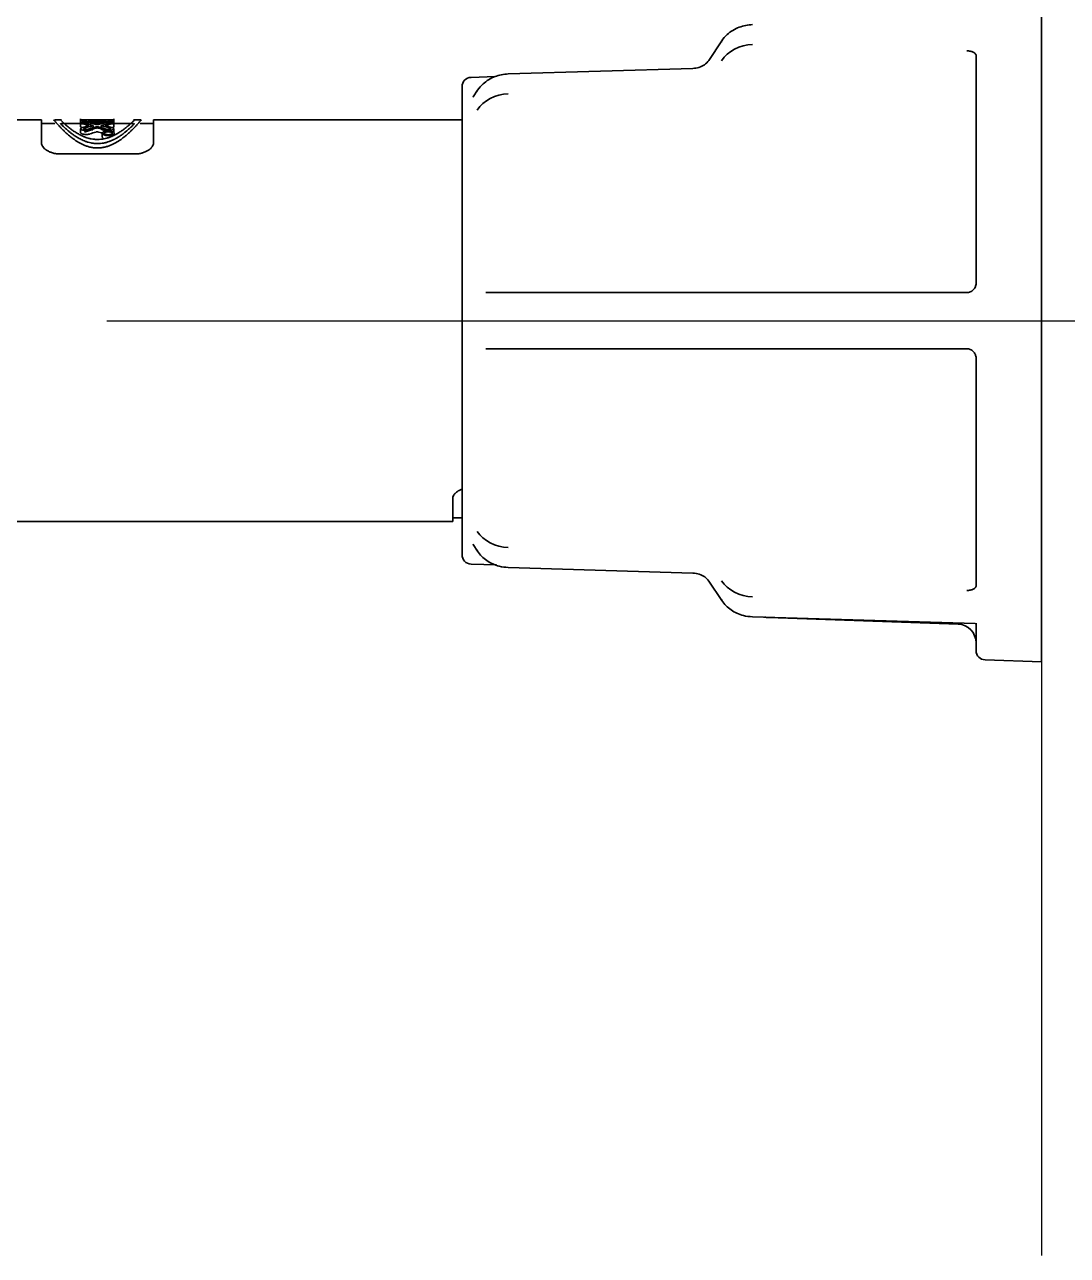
# Model space of a CAD drawing. Header units: inches. Extents: x 885 to 6823, y 710 to 5493.
# Drawn here: x 2043.2 to 2099, y 2226.9 to 2292.7 of the extents above; entities that cross this region are included whole.
import ezdxf

# ---------------------------------------------------------------- set-up
doc = ezdxf.new("R2010")
doc.units = ezdxf.units.IN
doc.layers.add('1', color=7, linetype='Continuous', true_color=0xffffff)

# ---------------------------------------------------------------- blocks, each defined once
blk = doc.blocks.new('A$C773D0E90')
at = {"color": 4}
for p, q in [((0, 50), (0, -50)), ((-50, 0), (50, 0))]:
    blk.add_line(p, q, dxfattribs=at)

msp = doc.modelspace()

# ---------------------------------------------------------------- linework, layer by layer
at = {"layer": '1', "color": 7, "linetype": 'Continuous', "lineweight": 35}
for p, q in [((2097.589, 2258.606), (2097.589, 2295.106)), ((2080.484, 2291.824), (2079.788, 2290.781)), ((2080.484, 2291.824), (2080.467, 2291.763)), ((2094.089, 2291.038), (2094.089, 2278.855)), ((2068.366, 2289.918), (2067.071, 2289.872)), ((2078.942, 2290.354), (2069.066, 2290.056)), ((2066.589, 2289.373), (2066.589, 2264.338)), ((2067.178, 2288.824), (2067.171, 2288.815)), ((2067.418, 2289.184), (2067.179, 2288.825)), ((2067.418, 2289.184), (2067.401, 2289.124)), ((2044.089, 2287.606), (2041.089, 2287.606)), ((2044.089, 2286.372), (2044.089, 2287.606)), ((2044.809, 2287.406), (2044.089, 2287.406)), ((2045.159, 2287.606), (2044.809, 2287.606)), ((2046.187, 2287.406), (2045.153, 2287.406)), ((2046.187, 2287.656), (2046.187, 2287.423)), ((2046.187, 2287.423), (2046.187, 2287.219)), ((2047.694, 2287.606), (2046.45, 2287.606)), ((2046.853, 2287.181), (2046.853, 2287.293)), ((2046.939, 2287.482), (2047.202, 2287.482)), ((2047.052, 2287.603), (2047.096, 2287.603)), ((2047.096, 2287.543), (2047.052, 2287.543)), ((2047.292, 2287.293), (2047.292, 2287.181)), ((2047.954, 2287.43), (2047.954, 2287.656)), ((2047.954, 2287.218), (2047.954, 2287.422)), ((2049.017, 2287.406), (2047.954, 2287.406)), ((2049.43, 2287.606), (2049.021, 2287.606)), ((2050.089, 2287.406), (2049.367, 2287.406)), ((2050.089, 2287.606), (2050.089, 2286.372)), ((2066.589, 2287.606), (2050.089, 2287.606)), ((2046.272, 2287.178), (2046.187, 2287.219)), ((2046.187, 2287.126), (2046.187, 2286.917)), ((2047.346, 2286.886), (2047.346, 2286.672)), ((2047.403, 2286.599), (2047.346, 2286.672)), ((2047.954, 2287.218), (2047.869, 2287.177)), ((2047.954, 2286.918), (2047.954, 2287.128)), ((2047.981, 2286.783), (2047.981, 2286.887)), ((2049.089, 2285.775), (2045.089, 2285.775)), ((2069.081, 2278.356), (2067.87, 2278.356)), ((2078.958, 2278.356), (2069.081, 2278.356)), ((2080.204, 2278.356), (2078.958, 2278.356)), ((2080.9, 2278.356), (2080.204, 2278.356)), ((2080.33, 2278.356), (2080.421, 2278.356)), ((2082.147, 2278.356), (2080.9, 2278.356)), ((2093.589, 2278.356), (2082.147, 2278.356)), ((2069.081, 2275.356), (2067.87, 2275.356)), ((2078.958, 2275.356), (2069.081, 2275.356)), ((2080.204, 2275.356), (2078.958, 2275.356)), ((2080.9, 2275.356), (2080.204, 2275.356)), ((2080.421, 2275.356), (2080.335, 2275.356)), ((2082.147, 2275.356), (2080.9, 2275.356)), ((2093.589, 2275.356), (2082.147, 2275.356)), ((2094.089, 2274.856), (2094.089, 2262.673)), ((2066.089, 2267.339), (2066.089, 2266.106)), ((2066.089, 2266.306), (2066.589, 2266.306)), ((2041.089, 2266.106), (2066.089, 2266.106)), ((2067.172, 2264.895), (2067.178, 2264.886)), ((2067.177, 2264.888), (2067.418, 2264.527)), ((2067.401, 2264.588), (2067.418, 2264.527)), ((2067.071, 2263.839), (2068.432, 2263.791)), ((2069.066, 2263.656), (2078.942, 2263.357)), ((2079.788, 2262.931), (2080.484, 2261.887)), ((2080.467, 2261.948), (2080.484, 2261.887)), ((2082.131, 2261.016), (2094.047, 2260.656)), ((2083.002, 2260.978), (2093.124, 2260.624)), ((2094.089, 2259.211), (2094.089, 2260.673)), ((2094.571, 2258.711), (2097.589, 2258.606))]:
    msp.add_line(p, q, dxfattribs=at)
for centre, radius, start, end in [((2067.089, 2289.373), 0.5, 92, 180), ((2067.089, 2264.338), 0.5, 180, 268), ((2083.089, 2263.476), 2.5, 262.62465, 268), ((2093.089, 2259.625), 1, 0, 88), ((2094.589, 2259.211), 0.5, 180, 268)]:
    msp.add_arc(centre, radius, start, end, dxfattribs=at)
for centre, major_axis, ratio, start_param, end_param in [((2082.199, 2289.897), (2, 0), 0.866025, 1.605703, 2.617994), ((2069.133, 2287.258), (2, 0), 0.866025, 1.605703, 2.617994), ((2044.132, 2276.856), (0, 10.75), 0.980902, 6.048446, 6.078825), ((2049.181, 2276.856), (0, 10.75), 0.980903, 0.248845, 0.27956), ((2044.357, 2276.856), (0, 10.75), 0.980901, 6.046111, 6.089495), ((2049.406, 2276.856), (0, 10.75), 0.980901, 0.24647, 0.290425), ((2044.74, 2276.856), (0, 10.75), 0.9809, 6.067374, 6.107624), ((2044.964, 2276.856), (0, 10.75), 0.9809, 6.089145, 6.118232), ((2049.181, 2276.856), (0, 10.75), 0.980901, 0.165426, 0.194054), ((2049.406, 2276.856), (0, 10.75), 0.980901, 0.176032, 0.215821), ((2049.789, 2276.856), (0, 10.75), 0.980901, 0.194149, 0.237071), ((2044.74, 2276.856), (0, 10.75), 0.980901, 5.993233, 6.036716), ((2050.014, 2276.856), (0, 10.75), 0.980902, 0.204825, 0.234741), ((2044.964, 2276.856), (0, 10.75), 0.9809, 6.004128, 6.034372), ((2049.406, 2276.856), (0, 10.55), 0.980901, 0.251243, 0.296097), ((2049.789, 2276.856), (0, 10.75), 0.980901, 0.265424, 0.309064), ((2050.014, 2276.856), (0, 10.75), 0.9809, 0.290032, 0.320037), ((2050.014, 2276.856), (0, 10.55), 0.980901, 0.295719, 0.326351), ((2044.357, 2276.856), (0, 10.75), 0.980901, 5.974591, 6.017756), ((2044.132, 2276.856), (0, 10.75), 0.980902, 5.963579, 5.993107), ((2044.132, 2276.856), (0, 10.55), 0.980901, 5.957324, 5.987469), ((2044.74, 2276.856), (0, 10.55), 0.980901, 5.987568, 6.03194), ((2069.133, 2266.454), (2, 0), 0.866025, 3.665191, 4.677482), ((2082.199, 2263.814), (2, 0), 0.866025, 3.665191, 4.677482)]:
    msp.add_ellipse(centre, major_axis=major_axis, ratio=ratio, start_param=start_param, end_param=end_param, dxfattribs=at)
for points, knots in [([(2082.131, 2292.695), (2081.878, 2292.685), (2081.396, 2292.592), (2080.824, 2292.248), (2080.569, 2291.95), (2080.484, 2291.824)], [0, 0, 0, 0, 0.36853, 0.760375, 1, 1, 1, 1]), ([(2093.589, 2291.291), (2093.622, 2291.291), (2093.654, 2291.29), (2093.718, 2291.283), (2093.75, 2291.278), (2093.81, 2291.265), (2093.839, 2291.258), (2093.894, 2291.239), (2093.919, 2291.229), (2093.965, 2291.205), (2093.986, 2291.193), (2094.023, 2291.165), (2094.038, 2291.151), (2094.063, 2291.12), (2094.073, 2291.105), (2094.086, 2291.073), (2094.089, 2291.056), (2094.089, 2291.04)], [0, 0, 0, 0, 0.125, 0.125, 0.25, 0.25, 0.375, 0.375, 0.5, 0.5, 0.625, 0.625, 0.75, 0.75, 0.875, 0.875, 1, 1, 1, 1]), ([(2079.788, 2290.781), (2079.728, 2290.69), (2079.583, 2290.545), (2079.272, 2290.393), (2079.055, 2290.359), (2078.942, 2290.354)], [0, 0, 0, 0, 0.36923, 0.695578, 1, 1, 1, 1]), ([(2069.066, 2290.056), (2068.813, 2290.046), (2068.33, 2289.952), (2067.759, 2289.608), (2067.504, 2289.311), (2067.418, 2289.184)], [0, 0, 0, 0, 0.36853, 0.760375, 1, 1, 1, 1]), ([(2044.747, 2287.606), (2044.747, 2287.606), (2044.747, 2287.606), (2044.747, 2287.605), (2044.756, 2287.595), (2044.778, 2287.568), (2044.783, 2287.562), (2044.794, 2287.549), (2044.8, 2287.542), (2044.82, 2287.518), (2044.836, 2287.5), (2044.89, 2287.438), (2044.935, 2287.387), (2045.017, 2287.296), (2045.047, 2287.263), (2045.113, 2287.193), (2045.148, 2287.156), (2045.207, 2287.097), (2045.227, 2287.076), (2045.269, 2287.035), (2045.29, 2287.013), (2045.358, 2286.948), (2045.406, 2286.903), (2045.511, 2286.81), (2045.566, 2286.762), (2045.687, 2286.663), (2045.752, 2286.613), (2045.841, 2286.549), (2045.859, 2286.536), (2045.896, 2286.51), (2045.916, 2286.498), (2045.974, 2286.459), (2046.014, 2286.434), (2046.099, 2286.384), (2046.143, 2286.359), (2046.235, 2286.311), (2046.284, 2286.287), (2046.361, 2286.253), (2046.387, 2286.242), (2046.442, 2286.22), (2046.469, 2286.21), (2046.554, 2286.18), (2046.614, 2286.163), (2046.692, 2286.143), (2046.708, 2286.14), (2046.74, 2286.133), (2046.756, 2286.13), (2046.805, 2286.12), (2046.839, 2286.115), (2046.939, 2286.102), (2047.008, 2286.097), (2047.078, 2286.097)], [0, 0, 0, 0, 0.000187, 0.000187, 0.125164, 0.125164, 0.156408, 0.156408, 0.187652, 0.187652, 0.250141, 0.250141, 0.375117, 0.375117, 0.437605, 0.437605, 0.500094, 0.500094, 0.531338, 0.531338, 0.562582, 0.562582, 0.62507, 0.62507, 0.687559, 0.687559, 0.750047, 0.750047, 0.765669, 0.765669, 0.781291, 0.781291, 0.812535, 0.812535, 0.843779, 0.843779, 0.875023, 0.875023, 0.890646, 0.890646, 0.906268, 0.906268, 0.937512, 0.937512, 0.945323, 0.945323, 0.953134, 0.953134, 0.968756, 0.968756, 1, 1, 1, 1]), ([(2047.089, 2286.552), (2047.081, 2286.552), (2047.074, 2286.552), (2047.059, 2286.553), (2047.037, 2286.553), (2047.016, 2286.554), (2046.986, 2286.555), (2046.972, 2286.556), (2046.943, 2286.558), (2046.929, 2286.56), (2046.858, 2286.567), (2046.803, 2286.575), (2046.723, 2286.59), (2046.697, 2286.595), (2046.646, 2286.607), (2046.621, 2286.614), (2046.548, 2286.634), (2046.502, 2286.648), (2046.436, 2286.672), (2046.414, 2286.68), (2046.372, 2286.696), (2046.352, 2286.704), (2046.292, 2286.729), (2046.254, 2286.747), (2046.145, 2286.799), (2046.079, 2286.835), (2045.987, 2286.889), (2045.957, 2286.907), (2045.901, 2286.942), (2045.874, 2286.96), (2045.822, 2286.995), (2045.797, 2287.012), (2045.748, 2287.046), (2045.725, 2287.063), (2045.658, 2287.113), (2045.617, 2287.144), (2045.541, 2287.205), (2045.506, 2287.234), (2045.409, 2287.317), (2045.354, 2287.366), (2045.262, 2287.451), (2045.224, 2287.487), (2045.179, 2287.531), (2045.166, 2287.544), (2045.149, 2287.56), (2045.144, 2287.565), (2045.135, 2287.575), (2045.13, 2287.579), (2045.112, 2287.598), (2045.104, 2287.605), (2045.104, 2287.606), (2045.104, 2287.606), (2045.104, 2287.606)], [0, 0, 0, 0, 0.003899, 0.003899, 0.007798, 0.015596, 0.015596, 0.023394, 0.023394, 0.031192, 0.031192, 0.062383, 0.062383, 0.077979, 0.077979, 0.093575, 0.093575, 0.124766, 0.124766, 0.140362, 0.140362, 0.155958, 0.155958, 0.187149, 0.187149, 0.249532, 0.249532, 0.280724, 0.280724, 0.311915, 0.311915, 0.343107, 0.343107, 0.374298, 0.374298, 0.436681, 0.436681, 0.499064, 0.499064, 0.62383, 0.62383, 0.748596, 0.748596, 0.810979, 0.810979, 0.842171, 0.842171, 0.873362, 0.873362, 0.998129, 0.998129, 1, 1, 1, 1]), ([(2045.104, 2287.406), (2045.104, 2287.406), (2045.106, 2287.403), (2045.113, 2287.396), (2045.118, 2287.391), (2045.121, 2287.388), (2045.14, 2287.369), (2045.162, 2287.347), (2045.221, 2287.288), (2045.258, 2287.252), (2045.327, 2287.187), (2045.352, 2287.163), (2045.407, 2287.113), (2045.437, 2287.086), (2045.486, 2287.044), (2045.503, 2287.029), (2045.539, 2286.999), (2045.557, 2286.984), (2045.615, 2286.937), (2045.656, 2286.905), (2045.744, 2286.838), (2045.791, 2286.803), (2045.895, 2286.732), (2045.95, 2286.696), (2046.042, 2286.641), (2046.074, 2286.623), (2046.14, 2286.586), (2046.175, 2286.568), (2046.247, 2286.532), (2046.285, 2286.514), (2046.364, 2286.48), (2046.406, 2286.463), (2046.472, 2286.439), (2046.495, 2286.431), (2046.541, 2286.416), (2046.565, 2286.409), (2046.637, 2286.388), (2046.688, 2286.376), (2046.754, 2286.362), (2046.768, 2286.36), (2046.795, 2286.355), (2046.809, 2286.353), (2046.85, 2286.346), (2046.878, 2286.343), (2046.963, 2286.334), (2047.021, 2286.331), (2047.08, 2286.33)], [0, 0, 0, 0, 0.058912, 0.090282, 0.090282, 0.121651, 0.121651, 0.24713, 0.24713, 0.372608, 0.372608, 0.435347, 0.435347, 0.498086, 0.498086, 0.529456, 0.529456, 0.560826, 0.560826, 0.623565, 0.623565, 0.686304, 0.686304, 0.749043, 0.749043, 0.780413, 0.780413, 0.811782, 0.811782, 0.843152, 0.843152, 0.874522, 0.874522, 0.890206, 0.890206, 0.905891, 0.905891, 0.937261, 0.937261, 0.945103, 0.945103, 0.952946, 0.952946, 0.96863, 0.96863, 1, 1, 1, 1]), ([(2046.443, 2287.606), (2046.42, 2287.606), (2046.399, 2287.605), (2046.37, 2287.605), (2046.362, 2287.605), (2046.347, 2287.605), (2046.325, 2287.604), (2046.293, 2287.603), (2046.271, 2287.602), (2046.251, 2287.601), (2046.242, 2287.6), (2046.218, 2287.597), (2046.206, 2287.595), (2046.194, 2287.591), (2046.191, 2287.589), (2046.188, 2287.586), (2046.187, 2287.585), (2046.187, 2287.579), (2046.191, 2287.575), (2046.207, 2287.566), (2046.219, 2287.562), (2046.251, 2287.552), (2046.271, 2287.546), (2046.319, 2287.535), (2046.347, 2287.53), (2046.387, 2287.523), (2046.395, 2287.522), (2046.413, 2287.519), (2046.422, 2287.518), (2046.449, 2287.514), (2046.488, 2287.508), (2046.53, 2287.503), (2046.563, 2287.5), (2046.574, 2287.499), (2046.598, 2287.497), (2046.61, 2287.496), (2046.67, 2287.491), (2046.72, 2287.487), (2046.787, 2287.485), (2046.8, 2287.484), (2046.827, 2287.483), (2046.841, 2287.483), (2046.883, 2287.482), (2046.911, 2287.482), (2046.939, 2287.482)], [0, 0, 0, 0, 0.04894, 0.04894, 0.068754, 0.068754, 0.088567, 0.128195, 0.167822, 0.167822, 0.20745, 0.20745, 0.286705, 0.286705, 0.326332, 0.326332, 0.36596, 0.36596, 0.445215, 0.445215, 0.52447, 0.52447, 0.603725, 0.603725, 0.68298, 0.68298, 0.702794, 0.702794, 0.722607, 0.722607, 0.762235, 0.801862, 0.801862, 0.821676, 0.821676, 0.84149, 0.84149, 0.920745, 0.920745, 0.940559, 0.940559, 0.960372, 0.960372, 1, 1, 1, 1]), ([(2046.696, 2287.46), (2046.682, 2287.462), (2046.667, 2287.464), (2046.643, 2287.467), (2046.635, 2287.467), (2046.618, 2287.469), (2046.609, 2287.47), (2046.582, 2287.472), (2046.563, 2287.472), (2046.534, 2287.473), (2046.524, 2287.474), (2046.505, 2287.474), (2046.495, 2287.474), (2046.466, 2287.474), (2046.446, 2287.474), (2046.417, 2287.473), (2046.408, 2287.472), (2046.389, 2287.472), (2046.371, 2287.471), (2046.353, 2287.469), (2046.336, 2287.468), (2046.327, 2287.467), (2046.303, 2287.464), (2046.288, 2287.462), (2046.267, 2287.459), (2046.26, 2287.458), (2046.248, 2287.455), (2046.242, 2287.454), (2046.226, 2287.45), (2046.217, 2287.447), (2046.206, 2287.442), (2046.202, 2287.44), (2046.197, 2287.437), (2046.192, 2287.434), (2046.189, 2287.43), (2046.187, 2287.427), (2046.187, 2287.425), (2046.187, 2287.419), (2046.188, 2287.416), (2046.194, 2287.41), (2046.196, 2287.409), (2046.202, 2287.405), (2046.205, 2287.403), (2046.216, 2287.398), (2046.225, 2287.394), (2046.246, 2287.388), (2046.258, 2287.385), (2046.272, 2287.382)], [0, 0, 0, 0, 0.0625, 0.0625, 0.09375, 0.09375, 0.125, 0.125, 0.1875, 0.1875, 0.21875, 0.21875, 0.25, 0.25, 0.3125, 0.3125, 0.34375, 0.34375, 0.375, 0.40625, 0.40625, 0.4375, 0.4375, 0.5, 0.5, 0.53125, 0.53125, 0.5625, 0.5625, 0.625, 0.625, 0.65625, 0.65625, 0.6875, 0.71875, 0.71875, 0.75, 0.75, 0.8125, 0.8125, 0.84375, 0.84375, 0.875, 0.875, 0.9375, 0.9375, 1, 1, 1, 1]), ([(2046.386, 2287.405), (2046.38, 2287.406), (2046.374, 2287.407), (2046.367, 2287.409), (2046.365, 2287.41), (2046.361, 2287.412), (2046.359, 2287.412), (2046.354, 2287.415), (2046.351, 2287.416), (2046.348, 2287.42), (2046.347, 2287.421), (2046.347, 2287.425), (2046.348, 2287.426), (2046.351, 2287.429), (2046.352, 2287.429), (2046.354, 2287.431), (2046.356, 2287.432), (2046.361, 2287.434), (2046.365, 2287.435), (2046.375, 2287.438), (2046.381, 2287.439), (2046.39, 2287.441), (2046.394, 2287.442), (2046.401, 2287.443), (2046.404, 2287.443), (2046.415, 2287.444), (2046.423, 2287.445), (2046.44, 2287.446), (2046.449, 2287.447), (2046.466, 2287.447), (2046.475, 2287.447), (2046.489, 2287.447), (2046.493, 2287.447), (2046.502, 2287.447), (2046.511, 2287.447), (2046.52, 2287.447), (2046.529, 2287.446), (2046.533, 2287.446), (2046.545, 2287.445), (2046.553, 2287.444), (2046.568, 2287.442), (2046.575, 2287.441), (2046.581, 2287.44)], [0, 0, 0, 0, 0.0625, 0.0625, 0.09375, 0.09375, 0.125, 0.125, 0.1875, 0.1875, 0.25, 0.25, 0.3125, 0.3125, 0.34375, 0.34375, 0.375, 0.375, 0.4375, 0.4375, 0.5, 0.5, 0.53125, 0.53125, 0.5625, 0.5625, 0.625, 0.625, 0.6875, 0.6875, 0.75, 0.75, 0.78125, 0.78125, 0.8125, 0.84375, 0.84375, 0.875, 0.875, 0.9375, 0.9375, 1, 1, 1, 1]), ([(2046.584, 2287.311), (2046.589, 2287.31), (2046.593, 2287.308), (2046.601, 2287.306), (2046.604, 2287.304), (2046.609, 2287.301), (2046.611, 2287.299), (2046.614, 2287.296), (2046.614, 2287.295), (2046.614, 2287.291), (2046.614, 2287.29), (2046.611, 2287.286), (2046.609, 2287.285), (2046.604, 2287.281), (2046.601, 2287.28), (2046.593, 2287.277), (2046.589, 2287.276), (2046.584, 2287.274)], [0, 0, 0, 0, 0.125, 0.125, 0.25, 0.25, 0.375, 0.375, 0.5, 0.5, 0.625, 0.625, 0.75, 0.75, 0.875, 0.875, 1, 1, 1, 1]), ([(2047.052, 2287.543), (2047.022, 2287.543), (2046.992, 2287.543), (2046.947, 2287.544), (2046.933, 2287.545), (2046.903, 2287.546), (2046.889, 2287.546), (2046.847, 2287.548), (2046.821, 2287.549), (2046.783, 2287.552), (2046.771, 2287.553), (2046.747, 2287.555), (2046.736, 2287.556), (2046.704, 2287.559), (2046.685, 2287.561), (2046.66, 2287.564), (2046.652, 2287.566), (2046.637, 2287.568), (2046.625, 2287.57), (2046.614, 2287.572), (2046.606, 2287.575), (2046.602, 2287.576), (2046.593, 2287.579), (2046.59, 2287.581), (2046.59, 2287.584), (2046.591, 2287.585), (2046.594, 2287.587), (2046.596, 2287.588), (2046.605, 2287.59), (2046.613, 2287.592), (2046.631, 2287.594), (2046.637, 2287.594), (2046.651, 2287.595), (2046.659, 2287.596), (2046.684, 2287.598), (2046.703, 2287.598), (2046.746, 2287.6), (2046.77, 2287.601), (2046.807, 2287.601), (2046.82, 2287.601), (2046.847, 2287.602), (2046.861, 2287.602), (2046.903, 2287.602), (2046.932, 2287.603), (2046.976, 2287.603), (2046.991, 2287.603), (2047.022, 2287.603), (2047.037, 2287.603), (2047.052, 2287.603)], [0, 0, 0, 0, 0.0625, 0.0625, 0.09375, 0.09375, 0.125, 0.125, 0.1875, 0.1875, 0.21875, 0.21875, 0.25, 0.25, 0.3125, 0.3125, 0.34375, 0.34375, 0.375, 0.40625, 0.40625, 0.4375, 0.4375, 0.5, 0.5, 0.53125, 0.53125, 0.5625, 0.5625, 0.625, 0.625, 0.65625, 0.65625, 0.6875, 0.6875, 0.75, 0.75, 0.8125, 0.8125, 0.84375, 0.84375, 0.875, 0.875, 0.9375, 0.9375, 0.96875, 0.96875, 1, 1, 1, 1]), ([(2046.833, 2287.281), (2046.836, 2287.282), (2046.839, 2287.282), (2046.844, 2287.284), (2046.846, 2287.285), (2046.85, 2287.287), (2046.851, 2287.288), (2046.853, 2287.291), (2046.853, 2287.292), (2046.853, 2287.294), (2046.853, 2287.295), (2046.851, 2287.297), (2046.85, 2287.298), (2046.845, 2287.301), (2046.84, 2287.303), (2046.833, 2287.305)], [0, 0, 0, 0, 0.125, 0.125, 0.25, 0.25, 0.375, 0.375, 0.5, 0.5, 0.625, 0.625, 0.75, 0.75, 1, 1, 1, 1]), ([(2047.148, 2287.404), (2047.143, 2287.403), (2047.137, 2287.402), (2047.126, 2287.4), (2047.12, 2287.4), (2047.107, 2287.399), (2047.1, 2287.398), (2047.087, 2287.398), (2047.08, 2287.398), (2047.066, 2287.398), (2047.059, 2287.398), (2047.045, 2287.398), (2047.038, 2287.399), (2047.026, 2287.4), (2047.019, 2287.4), (2047.008, 2287.402), (2047.003, 2287.403), (2046.998, 2287.404)], [0, 0, 0, 0, 0.125, 0.125, 0.25, 0.25, 0.375, 0.375, 0.5, 0.5, 0.625, 0.625, 0.75, 0.75, 0.875, 0.875, 1, 1, 1, 1]), ([(2046.998, 2287.356), (2047.003, 2287.355), (2047.008, 2287.354), (2047.019, 2287.352), (2047.025, 2287.352), (2047.038, 2287.35), (2047.045, 2287.35), (2047.059, 2287.349), (2047.066, 2287.349), (2047.08, 2287.349), (2047.087, 2287.349), (2047.1, 2287.35), (2047.107, 2287.35), (2047.12, 2287.352), (2047.126, 2287.352), (2047.137, 2287.354), (2047.143, 2287.355), (2047.148, 2287.356)], [0, 0, 0, 0, 0.125, 0.125, 0.25, 0.25, 0.375, 0.375, 0.5, 0.5, 0.625, 0.625, 0.75, 0.75, 0.875, 0.875, 1, 1, 1, 1]), ([(2047.078, 2286.097), (2047.114, 2286.097), (2047.149, 2286.098), (2047.219, 2286.101), (2047.287, 2286.107), (2047.354, 2286.117), (2047.42, 2286.129), (2047.452, 2286.136), (2047.548, 2286.158), (2047.608, 2286.176), (2047.694, 2286.205), (2047.722, 2286.215), (2047.777, 2286.236), (2047.804, 2286.247), (2047.882, 2286.281), (2047.931, 2286.305), (2048.024, 2286.353), (2048.069, 2286.378), (2048.133, 2286.415), (2048.153, 2286.428), (2048.194, 2286.453), (2048.214, 2286.466), (2048.273, 2286.505), (2048.311, 2286.531), (2048.419, 2286.607), (2048.485, 2286.658), (2048.562, 2286.721), (2048.577, 2286.733), (2048.606, 2286.758), (2048.621, 2286.77), (2048.663, 2286.807), (2048.691, 2286.831), (2048.769, 2286.901), (2048.818, 2286.947), (2048.908, 2287.034), (2048.95, 2287.075), (2049.028, 2287.154), (2049.073, 2287.201), (2049.113, 2287.245), (2049.129, 2287.262), (2049.137, 2287.271), (2049.16, 2287.296), (2049.175, 2287.311), (2049.244, 2287.388), (2049.289, 2287.44), (2049.361, 2287.522), (2049.387, 2287.553), (2049.422, 2287.595), (2049.431, 2287.606), (2049.431, 2287.606)], [0, 0, 0, 0, 0.015644, 0.015644, 0.031287, 0.046931, 0.046931, 0.062574, 0.062574, 0.093861, 0.093861, 0.109505, 0.109505, 0.125149, 0.125149, 0.156436, 0.156436, 0.187723, 0.187723, 0.203366, 0.203366, 0.21901, 0.21901, 0.250297, 0.250297, 0.312872, 0.312872, 0.328515, 0.328515, 0.344159, 0.344159, 0.375446, 0.375446, 0.43802, 0.43802, 0.500594, 0.500594, 0.563169, 0.578812, 0.578812, 0.594456, 0.594456, 0.625743, 0.625743, 0.750892, 0.750892, 0.87604, 0.87604, 1, 1, 1, 1]), ([(2047.08, 2286.33), (2047.087, 2286.33), (2047.095, 2286.33), (2047.109, 2286.33), (2047.131, 2286.331), (2047.153, 2286.331), (2047.183, 2286.333), (2047.197, 2286.334), (2047.226, 2286.336), (2047.241, 2286.337), (2047.312, 2286.344), (2047.367, 2286.352), (2047.434, 2286.364), (2047.447, 2286.367), (2047.473, 2286.373), (2047.486, 2286.376), (2047.525, 2286.385), (2047.549, 2286.391), (2047.623, 2286.411), (2047.669, 2286.426), (2047.736, 2286.45), (2047.757, 2286.458), (2047.8, 2286.475), (2047.82, 2286.483), (2047.88, 2286.509), (2047.918, 2286.526), (2047.991, 2286.562), (2048.026, 2286.58), (2048.076, 2286.607), (2048.092, 2286.616), (2048.125, 2286.635), (2048.14, 2286.644), (2048.217, 2286.69), (2048.274, 2286.726), (2048.352, 2286.78), (2048.377, 2286.797), (2048.426, 2286.832), (2048.449, 2286.85), (2048.516, 2286.9), (2048.557, 2286.933), (2048.633, 2286.995), (2048.669, 2287.024), (2048.766, 2287.109), (2048.821, 2287.159), (2048.914, 2287.246), (2048.952, 2287.283), (2048.997, 2287.328), (2049.011, 2287.342), (2049.028, 2287.359), (2049.033, 2287.364), (2049.042, 2287.374), (2049.047, 2287.378), (2049.066, 2287.397), (2049.073, 2287.405), (2049.074, 2287.406), (2049.074, 2287.406)], [0, 0, 0, 0, 0.003893, 0.003893, 0.007786, 0.015571, 0.015571, 0.023357, 0.023357, 0.031143, 0.031143, 0.062286, 0.062286, 0.070072, 0.070072, 0.077857, 0.077857, 0.093429, 0.093429, 0.124572, 0.124572, 0.140143, 0.140143, 0.155715, 0.155715, 0.186858, 0.186858, 0.218001, 0.218001, 0.233572, 0.233572, 0.249144, 0.249144, 0.311429, 0.311429, 0.342572, 0.342572, 0.373715, 0.373715, 0.436001, 0.436001, 0.498287, 0.498287, 0.622859, 0.622859, 0.747431, 0.747431, 0.809717, 0.809717, 0.84086, 0.84086, 0.872002, 0.872002, 0.996574, 1, 1, 1, 1]), ([(2049.074, 2287.606), (2049.074, 2287.606), (2049.071, 2287.603), (2049.064, 2287.596), (2049.059, 2287.591), (2049.056, 2287.588), (2049.037, 2287.569), (2049.015, 2287.547), (2048.956, 2287.489), (2048.918, 2287.453), (2048.849, 2287.389), (2048.824, 2287.366), (2048.768, 2287.317), (2048.738, 2287.291), (2048.689, 2287.249), (2048.672, 2287.235), (2048.637, 2287.206), (2048.618, 2287.191), (2048.561, 2287.145), (2048.52, 2287.113), (2048.431, 2287.047), (2048.383, 2287.013), (2048.279, 2286.943), (2048.224, 2286.908), (2048.147, 2286.863), (2048.131, 2286.854), (2048.099, 2286.836), (2048.083, 2286.827), (2048.033, 2286.8), (2047.998, 2286.782), (2047.925, 2286.747), (2047.887, 2286.73), (2047.807, 2286.696), (2047.765, 2286.68), (2047.699, 2286.657), (2047.676, 2286.649), (2047.629, 2286.634), (2047.606, 2286.627), (2047.533, 2286.607), (2047.482, 2286.595), (2047.415, 2286.582), (2047.402, 2286.58), (2047.374, 2286.575), (2047.361, 2286.573), (2047.319, 2286.567), (2047.291, 2286.564), (2047.206, 2286.555), (2047.148, 2286.552), (2047.089, 2286.552)], [0, 0, 0, 0, 0.060327, 0.091649, 0.091649, 0.122972, 0.122972, 0.248262, 0.248262, 0.373551, 0.373551, 0.436196, 0.436196, 0.498841, 0.498841, 0.530164, 0.530164, 0.561486, 0.561486, 0.624131, 0.624131, 0.686776, 0.686776, 0.749421, 0.749421, 0.765082, 0.765082, 0.780743, 0.780743, 0.812065, 0.812065, 0.843388, 0.843388, 0.87471, 0.87471, 0.890371, 0.890371, 0.906033, 0.906033, 0.937355, 0.937355, 0.945186, 0.945186, 0.953016, 0.953016, 0.968678, 0.968678, 1, 1, 1, 1]), ([(2047.096, 2287.603), (2047.126, 2287.603), (2047.156, 2287.603), (2047.201, 2287.603), (2047.215, 2287.603), (2047.244, 2287.602), (2047.259, 2287.602), (2047.301, 2287.602), (2047.327, 2287.602), (2047.365, 2287.601), (2047.377, 2287.601), (2047.401, 2287.6), (2047.412, 2287.6), (2047.444, 2287.598), (2047.463, 2287.598), (2047.489, 2287.596), (2047.496, 2287.595), (2047.511, 2287.594), (2047.524, 2287.593), (2047.534, 2287.592), (2047.542, 2287.59), (2047.546, 2287.589), (2047.555, 2287.587), (2047.558, 2287.585), (2047.558, 2287.582), (2047.557, 2287.581), (2047.554, 2287.579), (2047.552, 2287.578), (2047.543, 2287.575), (2047.534, 2287.572), (2047.517, 2287.569), (2047.511, 2287.568), (2047.496, 2287.566), (2047.488, 2287.564), (2047.463, 2287.561), (2047.444, 2287.559), (2047.401, 2287.555), (2047.378, 2287.553), (2047.34, 2287.55), (2047.328, 2287.55), (2047.301, 2287.548), (2047.287, 2287.547), (2047.245, 2287.546), (2047.216, 2287.545), (2047.157, 2287.543), (2047.126, 2287.543), (2047.096, 2287.543)], [0, 0, 0, 0, 0.0625, 0.0625, 0.09375, 0.09375, 0.125, 0.125, 0.1875, 0.1875, 0.21875, 0.21875, 0.25, 0.25, 0.3125, 0.3125, 0.34375, 0.34375, 0.375, 0.40625, 0.40625, 0.4375, 0.4375, 0.5, 0.5, 0.53125, 0.53125, 0.5625, 0.5625, 0.625, 0.625, 0.65625, 0.65625, 0.6875, 0.6875, 0.75, 0.75, 0.8125, 0.8125, 0.84375, 0.84375, 0.875, 0.875, 0.9375, 0.9375, 1, 1, 1, 1]), ([(2047.202, 2287.482), (2047.258, 2287.482), (2047.312, 2287.483), (2047.379, 2287.486), (2047.392, 2287.486), (2047.418, 2287.488), (2047.431, 2287.488), (2047.47, 2287.491), (2047.495, 2287.493), (2047.542, 2287.497), (2047.565, 2287.499), (2047.599, 2287.502), (2047.61, 2287.503), (2047.631, 2287.506), (2047.641, 2287.507), (2047.692, 2287.513), (2047.728, 2287.519), (2047.769, 2287.526), (2047.777, 2287.527), (2047.792, 2287.53), (2047.814, 2287.534), (2047.847, 2287.541), (2047.869, 2287.546), (2047.889, 2287.552), (2047.898, 2287.554), (2047.922, 2287.562), (2047.934, 2287.567), (2047.946, 2287.573), (2047.949, 2287.575), (2047.953, 2287.579), (2047.954, 2287.581), (2047.954, 2287.587), (2047.95, 2287.59), (2047.934, 2287.595), (2047.923, 2287.597), (2047.899, 2287.6), (2047.89, 2287.601), (2047.87, 2287.602), (2047.859, 2287.603), (2047.823, 2287.604), (2047.795, 2287.605), (2047.755, 2287.605), (2047.746, 2287.605), (2047.729, 2287.606), (2047.72, 2287.606), (2047.707, 2287.606), (2047.703, 2287.606), (2047.699, 2287.606)], [0, 0, 0, 0, 0.079315, 0.079315, 0.099143, 0.099143, 0.118972, 0.118972, 0.158629, 0.158629, 0.198287, 0.198287, 0.218115, 0.218115, 0.237944, 0.237944, 0.317259, 0.317259, 0.337088, 0.337088, 0.356916, 0.396574, 0.436231, 0.436231, 0.475888, 0.475888, 0.555203, 0.555203, 0.59486, 0.59486, 0.634518, 0.634518, 0.713832, 0.713832, 0.793147, 0.793147, 0.832805, 0.832805, 0.872462, 0.872462, 0.951777, 0.951777, 0.971605, 0.971605, 0.991434, 0.991434, 1, 1, 1, 1]), ([(2047.312, 2287.305), (2047.309, 2287.304), (2047.306, 2287.303), (2047.301, 2287.301), (2047.299, 2287.3), (2047.296, 2287.298), (2047.294, 2287.297), (2047.293, 2287.295), (2047.292, 2287.294), (2047.292, 2287.292), (2047.293, 2287.291), (2047.294, 2287.288), (2047.296, 2287.287), (2047.301, 2287.284), (2047.306, 2287.282), (2047.312, 2287.281)], [0, 0, 0, 0, 0.125, 0.125, 0.25, 0.25, 0.375, 0.375, 0.5, 0.5, 0.625, 0.625, 0.75, 0.75, 1, 1, 1, 1]), ([(2047.869, 2287.381), (2047.883, 2287.384), (2047.895, 2287.387), (2047.911, 2287.392), (2047.915, 2287.393), (2047.924, 2287.397), (2047.929, 2287.399), (2047.939, 2287.404), (2047.945, 2287.408), (2047.952, 2287.415), (2047.954, 2287.419), (2047.954, 2287.426), (2047.952, 2287.429), (2047.946, 2287.434), (2047.944, 2287.436), (2047.938, 2287.439), (2047.935, 2287.441), (2047.924, 2287.446), (2047.915, 2287.449), (2047.893, 2287.454), (2047.881, 2287.457), (2047.86, 2287.46), (2047.853, 2287.461), (2047.838, 2287.463), (2047.83, 2287.464), (2047.805, 2287.467), (2047.788, 2287.468), (2047.752, 2287.471), (2047.733, 2287.472), (2047.695, 2287.473), (2047.675, 2287.473), (2047.646, 2287.473), (2047.636, 2287.473), (2047.616, 2287.473), (2047.597, 2287.472), (2047.578, 2287.472), (2047.559, 2287.471), (2047.55, 2287.47), (2047.523, 2287.468), (2047.506, 2287.467), (2047.474, 2287.463), (2047.458, 2287.461), (2047.445, 2287.459)], [0, 0, 0, 0, 0.0625, 0.0625, 0.09375, 0.09375, 0.125, 0.125, 0.1875, 0.1875, 0.25, 0.25, 0.3125, 0.3125, 0.34375, 0.34375, 0.375, 0.375, 0.4375, 0.4375, 0.5, 0.5, 0.53125, 0.53125, 0.5625, 0.5625, 0.625, 0.625, 0.6875, 0.6875, 0.75, 0.75, 0.78125, 0.78125, 0.8125, 0.84375, 0.84375, 0.875, 0.875, 0.9375, 0.9375, 1, 1, 1, 1]), ([(2047.561, 2287.274), (2047.556, 2287.276), (2047.552, 2287.277), (2047.545, 2287.28), (2047.541, 2287.281), (2047.536, 2287.285), (2047.534, 2287.286), (2047.532, 2287.29), (2047.531, 2287.291), (2047.531, 2287.295), (2047.532, 2287.296), (2047.534, 2287.299), (2047.536, 2287.301), (2047.541, 2287.304), (2047.544, 2287.306), (2047.552, 2287.308), (2047.556, 2287.31), (2047.561, 2287.311)], [0, 0, 0, 0, 0.125, 0.125, 0.25, 0.25, 0.375, 0.375, 0.5, 0.5, 0.625, 0.625, 0.75, 0.75, 0.875, 0.875, 1, 1, 1, 1]), ([(2047.559, 2287.439), (2047.565, 2287.441), (2047.572, 2287.442), (2047.583, 2287.443), (2047.587, 2287.443), (2047.595, 2287.444), (2047.599, 2287.444), (2047.612, 2287.445), (2047.62, 2287.446), (2047.638, 2287.446), (2047.647, 2287.447), (2047.665, 2287.447), (2047.674, 2287.446), (2047.692, 2287.446), (2047.7, 2287.445), (2047.713, 2287.445), (2047.717, 2287.444), (2047.725, 2287.443), (2047.729, 2287.443), (2047.74, 2287.442), (2047.747, 2287.441), (2047.76, 2287.438), (2047.765, 2287.437), (2047.775, 2287.435), (2047.78, 2287.433), (2047.786, 2287.43), (2047.789, 2287.429), (2047.793, 2287.425), (2047.793, 2287.424), (2047.794, 2287.42), (2047.793, 2287.419), (2047.789, 2287.415), (2047.787, 2287.414), (2047.78, 2287.411), (2047.776, 2287.409), (2047.766, 2287.406), (2047.761, 2287.405), (2047.754, 2287.404)], [0, 0, 0, 0, 0.0625, 0.0625, 0.09375, 0.09375, 0.125, 0.125, 0.1875, 0.1875, 0.25, 0.25, 0.3125, 0.3125, 0.375, 0.375, 0.40625, 0.40625, 0.4375, 0.4375, 0.5, 0.5, 0.5625, 0.5625, 0.625, 0.625, 0.6875, 0.6875, 0.75, 0.75, 0.8125, 0.8125, 0.875, 0.875, 0.9375, 0.9375, 1, 1, 1, 1]), ([(2046.272, 2287.188), (2046.258, 2287.184), (2046.246, 2287.18), (2046.23, 2287.173), (2046.225, 2287.17), (2046.216, 2287.165), (2046.212, 2287.163), (2046.201, 2287.155), (2046.196, 2287.149), (2046.188, 2287.138), (2046.187, 2287.132), (2046.187, 2287.12), (2046.188, 2287.114), (2046.194, 2287.106), (2046.196, 2287.103), (2046.202, 2287.097), (2046.205, 2287.094), (2046.216, 2287.085), (2046.224, 2287.08), (2046.24, 2287.072), (2046.246, 2287.069), (2046.258, 2287.065), (2046.264, 2287.062), (2046.284, 2287.055), (2046.299, 2287.051), (2046.332, 2287.044), (2046.349, 2287.04), (2046.376, 2287.036), (2046.385, 2287.035), (2046.404, 2287.033), (2046.414, 2287.032), (2046.443, 2287.03), (2046.463, 2287.03), (2046.493, 2287.03), (2046.503, 2287.03), (2046.523, 2287.03), (2046.543, 2287.031), (2046.562, 2287.033), (2046.581, 2287.035), (2046.59, 2287.036), (2046.618, 2287.04), (2046.635, 2287.043), (2046.667, 2287.051), (2046.682, 2287.055), (2046.696, 2287.06)], [0, 0, 0, 0, 0.0625, 0.0625, 0.09375, 0.09375, 0.125, 0.125, 0.1875, 0.1875, 0.25, 0.25, 0.3125, 0.3125, 0.34375, 0.34375, 0.375, 0.375, 0.4375, 0.4375, 0.46875, 0.46875, 0.5, 0.5, 0.5625, 0.5625, 0.625, 0.625, 0.65625, 0.65625, 0.6875, 0.6875, 0.75, 0.75, 0.78125, 0.78125, 0.8125, 0.84375, 0.84375, 0.875, 0.875, 0.9375, 0.9375, 1, 1, 1, 1]), ([(2046.696, 2286.849), (2046.682, 2286.844), (2046.667, 2286.84), (2046.643, 2286.834), (2046.635, 2286.832), (2046.617, 2286.829), (2046.608, 2286.828), (2046.581, 2286.824), (2046.562, 2286.822), (2046.533, 2286.819), (2046.523, 2286.819), (2046.503, 2286.818), (2046.483, 2286.818), (2046.464, 2286.818), (2046.444, 2286.819), (2046.434, 2286.82), (2046.404, 2286.822), (2046.386, 2286.824), (2046.358, 2286.828), (2046.349, 2286.829), (2046.332, 2286.832), (2046.324, 2286.834), (2046.299, 2286.84), (2046.285, 2286.844), (2046.264, 2286.851), (2046.258, 2286.854), (2046.246, 2286.859), (2046.235, 2286.864), (2046.225, 2286.869), (2046.216, 2286.875), (2046.212, 2286.878), (2046.201, 2286.887), (2046.196, 2286.893), (2046.19, 2286.902), (2046.189, 2286.905), (2046.187, 2286.911), (2046.187, 2286.914), (2046.187, 2286.917)], [0, 0, 0, 0, 0.083365, 0.083365, 0.125047, 0.125047, 0.166729, 0.166729, 0.250094, 0.250094, 0.291776, 0.291776, 0.333458, 0.375141, 0.375141, 0.416823, 0.416823, 0.500188, 0.500188, 0.54187, 0.54187, 0.583552, 0.583552, 0.666917, 0.666917, 0.708599, 0.708599, 0.750281, 0.791964, 0.791964, 0.833646, 0.833646, 0.917011, 0.917011, 0.958693, 0.958693, 1, 1, 1, 1]), ([(2046.581, 2287.096), (2046.575, 2287.094), (2046.568, 2287.092), (2046.557, 2287.09), (2046.553, 2287.089), (2046.545, 2287.088), (2046.541, 2287.087), (2046.529, 2287.085), (2046.52, 2287.084), (2046.506, 2287.084), (2046.502, 2287.083), (2046.493, 2287.083), (2046.488, 2287.083), (2046.474, 2287.083), (2046.465, 2287.083), (2046.447, 2287.084), (2046.439, 2287.085), (2046.422, 2287.088), (2046.414, 2287.089), (2046.399, 2287.092), (2046.392, 2287.094), (2046.383, 2287.097), (2046.38, 2287.098), (2046.374, 2287.101), (2046.372, 2287.102), (2046.364, 2287.105), (2046.36, 2287.108), (2046.354, 2287.113), (2046.351, 2287.115), (2046.348, 2287.121), (2046.347, 2287.124), (2046.347, 2287.129), (2046.348, 2287.132), (2046.351, 2287.137), (2046.354, 2287.14), (2046.36, 2287.144), (2046.364, 2287.147), (2046.374, 2287.151), (2046.38, 2287.153), (2046.386, 2287.155)], [0, 0, 0, 0, 0.0625, 0.0625, 0.09375, 0.09375, 0.125, 0.125, 0.1875, 0.1875, 0.21875, 0.21875, 0.25, 0.25, 0.3125, 0.3125, 0.375, 0.375, 0.4375, 0.4375, 0.5, 0.5, 0.53125, 0.53125, 0.5625, 0.5625, 0.625, 0.625, 0.6875, 0.6875, 0.75, 0.75, 0.8125, 0.8125, 0.875, 0.875, 0.9375, 0.9375, 1, 1, 1, 1]), ([(2046.998, 2287.157), (2047.003, 2287.158), (2047.008, 2287.159), (2047.019, 2287.162), (2047.025, 2287.163), (2047.038, 2287.164), (2047.045, 2287.165), (2047.059, 2287.166), (2047.066, 2287.166), (2047.08, 2287.166), (2047.087, 2287.166), (2047.1, 2287.165), (2047.107, 2287.164), (2047.12, 2287.163), (2047.126, 2287.162), (2047.138, 2287.159), (2047.143, 2287.158), (2047.148, 2287.157)], [0, 0, 0, 0, 0.125, 0.125, 0.25, 0.25, 0.375, 0.375, 0.5, 0.5, 0.625, 0.625, 0.75, 0.75, 0.875, 0.875, 1, 1, 1, 1]), ([(2047.148, 2286.948), (2047.143, 2286.949), (2047.138, 2286.95), (2047.126, 2286.953), (2047.12, 2286.954), (2047.107, 2286.955), (2047.1, 2286.956), (2047.087, 2286.957), (2047.08, 2286.957), (2047.066, 2286.957), (2047.059, 2286.957), (2047.045, 2286.956), (2047.038, 2286.955), (2047.025, 2286.954), (2047.019, 2286.953), (2047.008, 2286.95), (2047.003, 2286.949), (2046.998, 2286.948)], [0, 0, 0, 0, 0.125, 0.125, 0.25, 0.25, 0.375, 0.375, 0.5, 0.5, 0.625, 0.625, 0.75, 0.75, 0.875, 0.875, 1, 1, 1, 1]), ([(2047.123, 2287.229), (2047.119, 2287.23), (2047.116, 2287.231), (2047.108, 2287.232), (2047.104, 2287.233), (2047.096, 2287.234), (2047.091, 2287.234), (2047.082, 2287.235), (2047.077, 2287.235), (2047.063, 2287.235), (2047.054, 2287.234), (2047.041, 2287.233), (2047.037, 2287.232), (2047.029, 2287.231), (2047.026, 2287.23), (2047.023, 2287.229)], [0, 0, 0, 0, 0.125, 0.125, 0.25, 0.25, 0.375, 0.375, 0.5, 0.5, 0.75, 0.75, 0.875, 0.875, 1, 1, 1, 1]), ([(2047.663, 2287.003), (2047.642, 2287.003), (2047.62, 2287.002), (2047.589, 2287), (2047.579, 2286.999), (2047.558, 2286.997), (2047.548, 2286.996), (2047.519, 2286.991), (2047.5, 2286.987), (2047.474, 2286.981), (2047.466, 2286.979), (2047.45, 2286.974), (2047.435, 2286.969), (2047.421, 2286.963), (2047.408, 2286.957), (2047.402, 2286.954), (2047.385, 2286.945), (2047.376, 2286.938), (2047.361, 2286.924), (2047.356, 2286.916), (2047.348, 2286.901), (2047.346, 2286.894), (2047.346, 2286.882), (2047.347, 2286.878), (2047.349, 2286.871), (2047.35, 2286.867), (2047.356, 2286.855), (2047.362, 2286.848), (2047.373, 2286.836), (2047.378, 2286.833), (2047.387, 2286.825), (2047.392, 2286.822), (2047.408, 2286.812), (2047.421, 2286.805), (2047.443, 2286.796), (2047.45, 2286.793), (2047.466, 2286.787), (2047.483, 2286.782), (2047.5, 2286.778), (2047.519, 2286.773), (2047.528, 2286.771), (2047.558, 2286.766), (2047.578, 2286.763), (2047.609, 2286.761), (2047.62, 2286.76), (2047.641, 2286.759), (2047.652, 2286.759), (2047.685, 2286.759), (2047.706, 2286.76), (2047.738, 2286.762), (2047.748, 2286.763), (2047.769, 2286.766), (2047.779, 2286.768), (2047.808, 2286.773), (2047.826, 2286.777), (2047.852, 2286.785), (2047.861, 2286.787), (2047.876, 2286.793), (2047.891, 2286.799), (2047.905, 2286.805), (2047.918, 2286.812), (2047.924, 2286.815), (2047.941, 2286.825), (2047.95, 2286.833), (2047.965, 2286.847), (2047.971, 2286.855), (2047.978, 2286.871), (2047.98, 2286.878), (2047.981, 2286.89), (2047.98, 2286.894), (2047.978, 2286.902), (2047.977, 2286.905), (2047.971, 2286.917), (2047.966, 2286.924), (2047.955, 2286.934), (2047.95, 2286.938), (2047.941, 2286.945), (2047.936, 2286.948), (2047.919, 2286.957), (2047.907, 2286.963), (2047.885, 2286.971), (2047.877, 2286.974), (2047.861, 2286.979), (2047.845, 2286.983), (2047.827, 2286.987), (2047.808, 2286.991), (2047.799, 2286.993), (2047.769, 2286.997), (2047.749, 2286.999), (2047.707, 2287.002), (2047.685, 2287.003), (2047.663, 2287.003)], [0, 0, 0, 0, 0.03125, 0.03125, 0.046875, 0.046875, 0.0625, 0.0625, 0.09375, 0.09375, 0.109375, 0.109375, 0.125, 0.140625, 0.140625, 0.15625, 0.15625, 0.1875, 0.1875, 0.21875, 0.21875, 0.25, 0.25, 0.265625, 0.265625, 0.28125, 0.28125, 0.3125, 0.3125, 0.328125, 0.328125, 0.34375, 0.34375, 0.375, 0.375, 0.390625, 0.390625, 0.40625, 0.421875, 0.421875, 0.4375, 0.4375, 0.46875, 0.46875, 0.484375, 0.484375, 0.5, 0.5, 0.53125, 0.53125, 0.546875, 0.546875, 0.5625, 0.5625, 0.59375, 0.59375, 0.609375, 0.609375, 0.625, 0.640625, 0.640625, 0.65625, 0.65625, 0.6875, 0.6875, 0.71875, 0.71875, 0.75, 0.75, 0.765625, 0.765625, 0.78125, 0.78125, 0.8125, 0.8125, 0.828125, 0.828125, 0.84375, 0.84375, 0.875, 0.875, 0.890625, 0.890625, 0.90625, 0.921875, 0.921875, 0.9375, 0.9375, 0.96875, 0.96875, 1, 1, 1, 1]), ([(2047.445, 2287.061), (2047.458, 2287.057), (2047.473, 2287.052), (2047.497, 2287.047), (2047.506, 2287.045), (2047.523, 2287.042), (2047.532, 2287.041), (2047.559, 2287.037), (2047.578, 2287.035), (2047.607, 2287.033), (2047.617, 2287.032), (2047.637, 2287.031), (2047.647, 2287.031), (2047.677, 2287.031), (2047.697, 2287.032), (2047.736, 2287.035), (2047.755, 2287.037), (2047.782, 2287.041), (2047.791, 2287.042), (2047.808, 2287.045), (2047.817, 2287.047), (2047.841, 2287.053), (2047.856, 2287.057), (2047.876, 2287.064), (2047.883, 2287.066), (2047.895, 2287.071), (2047.906, 2287.076), (2047.916, 2287.081), (2047.924, 2287.087), (2047.929, 2287.09), (2047.939, 2287.098), (2047.945, 2287.104), (2047.95, 2287.113), (2047.952, 2287.116), (2047.953, 2287.122), (2047.954, 2287.125), (2047.954, 2287.134), (2047.952, 2287.139), (2047.945, 2287.151), (2047.939, 2287.156), (2047.925, 2287.167), (2047.916, 2287.172), (2047.9, 2287.179), (2047.895, 2287.181), (2047.882, 2287.186), (2047.876, 2287.188), (2047.869, 2287.19)], [0, 0, 0, 0, 0.0625, 0.0625, 0.09375, 0.09375, 0.125, 0.125, 0.1875, 0.1875, 0.21875, 0.21875, 0.25, 0.25, 0.3125, 0.3125, 0.375, 0.375, 0.40625, 0.40625, 0.4375, 0.4375, 0.5, 0.5, 0.53125, 0.53125, 0.5625, 0.59375, 0.59375, 0.625, 0.625, 0.6875, 0.6875, 0.71875, 0.71875, 0.75, 0.75, 0.8125, 0.8125, 0.875, 0.875, 0.9375, 0.9375, 0.96875, 0.96875, 1, 1, 1, 1]), ([(2047.663, 2286.963), (2047.677, 2286.963), (2047.691, 2286.962), (2047.711, 2286.961), (2047.718, 2286.96), (2047.731, 2286.959), (2047.738, 2286.958), (2047.757, 2286.955), (2047.768, 2286.953), (2047.785, 2286.948), (2047.791, 2286.947), (2047.801, 2286.944), (2047.811, 2286.94), (2047.819, 2286.936), (2047.828, 2286.933), (2047.832, 2286.931), (2047.842, 2286.924), (2047.848, 2286.92), (2047.858, 2286.911), (2047.862, 2286.906), (2047.866, 2286.896), (2047.868, 2286.891), (2047.868, 2286.884), (2047.867, 2286.881), (2047.866, 2286.876), (2047.865, 2286.874), (2047.861, 2286.867), (2047.858, 2286.862), (2047.85, 2286.855), (2047.848, 2286.852), (2047.842, 2286.848), (2047.838, 2286.845), (2047.828, 2286.839), (2047.82, 2286.835), (2047.806, 2286.829), (2047.801, 2286.827), (2047.79, 2286.824), (2047.78, 2286.82), (2047.768, 2286.817), (2047.757, 2286.815), (2047.75, 2286.813), (2047.731, 2286.81), (2047.718, 2286.808), (2047.692, 2286.806), (2047.678, 2286.806), (2047.65, 2286.806), (2047.636, 2286.806), (2047.609, 2286.808), (2047.596, 2286.81), (2047.571, 2286.815), (2047.559, 2286.817), (2047.542, 2286.822), (2047.537, 2286.824), (2047.526, 2286.827), (2047.517, 2286.831), (2047.508, 2286.835), (2047.5, 2286.839), (2047.496, 2286.841), (2047.485, 2286.848), (2047.479, 2286.852), (2047.469, 2286.862), (2047.466, 2286.867), (2047.461, 2286.876), (2047.459, 2286.881), (2047.459, 2286.889), (2047.46, 2286.891), (2047.461, 2286.896), (2047.462, 2286.899), (2047.465, 2286.906), (2047.469, 2286.911), (2047.476, 2286.918), (2047.479, 2286.92), (2047.485, 2286.924), (2047.488, 2286.926), (2047.499, 2286.933), (2047.507, 2286.936), (2047.521, 2286.942), (2047.526, 2286.944), (2047.536, 2286.947), (2047.547, 2286.95), (2047.558, 2286.952), (2047.57, 2286.955), (2047.576, 2286.956), (2047.595, 2286.959), (2047.609, 2286.96), (2047.635, 2286.962), (2047.649, 2286.963), (2047.663, 2286.963)], [0, 0, 0, 0, 0.03125, 0.03125, 0.046875, 0.046875, 0.0625, 0.0625, 0.09375, 0.09375, 0.109375, 0.109375, 0.125, 0.140625, 0.140625, 0.15625, 0.15625, 0.1875, 0.1875, 0.21875, 0.21875, 0.25, 0.25, 0.265625, 0.265625, 0.28125, 0.28125, 0.3125, 0.3125, 0.328125, 0.328125, 0.34375, 0.34375, 0.375, 0.375, 0.390625, 0.390625, 0.40625, 0.421875, 0.421875, 0.4375, 0.4375, 0.46875, 0.46875, 0.5, 0.5, 0.53125, 0.53125, 0.5625, 0.5625, 0.59375, 0.59375, 0.609375, 0.609375, 0.625, 0.640625, 0.640625, 0.65625, 0.65625, 0.6875, 0.6875, 0.71875, 0.71875, 0.75, 0.75, 0.765625, 0.765625, 0.78125, 0.78125, 0.8125, 0.8125, 0.828125, 0.828125, 0.84375, 0.84375, 0.875, 0.875, 0.890625, 0.890625, 0.90625, 0.921875, 0.921875, 0.9375, 0.9375, 0.96875, 0.96875, 1, 1, 1, 1]), ([(2047.754, 2287.157), (2047.761, 2287.155), (2047.766, 2287.153), (2047.774, 2287.149), (2047.776, 2287.148), (2047.78, 2287.146), (2047.782, 2287.145), (2047.787, 2287.141), (2047.789, 2287.138), (2047.793, 2287.133), (2047.793, 2287.13), (2047.793, 2287.125), (2047.793, 2287.122), (2047.789, 2287.117), (2047.787, 2287.114), (2047.78, 2287.109), (2047.776, 2287.107), (2047.769, 2287.103), (2047.766, 2287.102), (2047.761, 2287.1), (2047.758, 2287.099), (2047.749, 2287.096), (2047.742, 2287.094), (2047.727, 2287.091), (2047.719, 2287.089), (2047.706, 2287.088), (2047.702, 2287.087), (2047.693, 2287.086), (2047.689, 2287.086), (2047.675, 2287.085), (2047.666, 2287.085), (2047.648, 2287.085), (2047.639, 2287.085), (2047.621, 2287.086), (2047.612, 2287.087), (2047.595, 2287.089), (2047.587, 2287.091), (2047.572, 2287.094), (2047.565, 2287.096), (2047.559, 2287.098)], [0, 0, 0, 0, 0.0625, 0.0625, 0.09375, 0.09375, 0.125, 0.125, 0.1875, 0.1875, 0.25, 0.25, 0.3125, 0.3125, 0.375, 0.375, 0.4375, 0.4375, 0.46875, 0.46875, 0.5, 0.5, 0.5625, 0.5625, 0.625, 0.625, 0.65625, 0.65625, 0.6875, 0.6875, 0.75, 0.75, 0.8125, 0.8125, 0.875, 0.875, 0.9375, 0.9375, 1, 1, 1, 1]), ([(2045.089, 2285.775), (2045.017, 2285.775), (2044.947, 2285.78), (2044.862, 2285.793), (2044.845, 2285.795), (2044.811, 2285.802), (2044.794, 2285.805), (2044.745, 2285.816), (2044.712, 2285.824), (2044.65, 2285.842), (2044.62, 2285.852), (2044.576, 2285.869), (2044.562, 2285.874), (2044.534, 2285.886), (2044.52, 2285.892), (2044.452, 2285.923), (2044.403, 2285.951), (2044.348, 2285.987), (2044.337, 2285.995), (2044.316, 2286.01), (2044.306, 2286.018), (2044.277, 2286.041), (2044.259, 2286.057), (2044.209, 2286.105), (2044.181, 2286.137), (2044.146, 2286.188), (2044.136, 2286.205), (2044.119, 2286.238), (2044.112, 2286.255), (2044.095, 2286.305), (2044.089, 2286.339), (2044.089, 2286.372)], [0, 0, 0, 0, 0.125, 0.125, 0.15625, 0.15625, 0.1875, 0.1875, 0.25, 0.25, 0.3125, 0.3125, 0.34375, 0.34375, 0.375, 0.375, 0.5, 0.5, 0.53125, 0.53125, 0.5625, 0.5625, 0.625, 0.625, 0.75, 0.75, 0.8125, 0.8125, 0.875, 0.875, 1, 1, 1, 1]), ([(2050.089, 2286.372), (2050.089, 2286.339), (2050.083, 2286.305), (2050.06, 2286.239), (2050.043, 2286.205), (2050.015, 2286.164), (2050.009, 2286.155), (2049.996, 2286.139), (2049.989, 2286.13), (2049.968, 2286.105), (2049.952, 2286.089), (2049.902, 2286.041), (2049.864, 2286.01), (2049.798, 2285.966), (2049.775, 2285.952), (2049.725, 2285.924), (2049.699, 2285.911), (2049.619, 2285.874), (2049.56, 2285.852), (2049.482, 2285.829), (2049.466, 2285.824), (2049.433, 2285.816), (2049.417, 2285.812), (2049.368, 2285.801), (2049.301, 2285.789), (2049.231, 2285.782), (2049.178, 2285.778), (2049.16, 2285.777), (2049.125, 2285.776), (2049.107, 2285.775), (2049.089, 2285.775)], [0, 0, 0, 0, 0.125, 0.125, 0.25, 0.25, 0.28125, 0.28125, 0.3125, 0.3125, 0.375, 0.375, 0.5, 0.5, 0.5625, 0.5625, 0.625, 0.625, 0.75, 0.75, 0.78125, 0.78125, 0.8125, 0.8125, 0.875, 0.9375, 0.9375, 0.96875, 0.96875, 1, 1, 1, 1]), ([(2093.589, 2278.356), (2093.622, 2278.356), (2093.654, 2278.359), (2093.718, 2278.372), (2093.75, 2278.381), (2093.81, 2278.406), (2093.839, 2278.422), (2093.894, 2278.458), (2093.919, 2278.479), (2093.965, 2278.525), (2093.986, 2278.55), (2094.023, 2278.605), (2094.038, 2278.634), (2094.063, 2278.694), (2094.073, 2278.726), (2094.086, 2278.79), (2094.089, 2278.823), (2094.089, 2278.855)], [0, 0, 0, 0, 0.125, 0.125, 0.25, 0.25, 0.375, 0.375, 0.5, 0.5, 0.625, 0.625, 0.75, 0.75, 0.875, 0.875, 1, 1, 1, 1]), ([(2080.421, 2278.356), (2080.482, 2278.356), (2080.55, 2278.356), (2080.638, 2278.356), (2080.652, 2278.356), (2080.666, 2278.356)], [0, 0, 0, 0, 0.849527, 0.849527, 1, 1, 1, 1]), ([(2080.671, 2275.356), (2080.656, 2275.356), (2080.641, 2275.356), (2080.589, 2275.356), (2080.553, 2275.356), (2080.501, 2275.356), (2080.484, 2275.356), (2080.452, 2275.356), (2080.436, 2275.356), (2080.421, 2275.356)], [0, 0, 0, 0, 0.162216, 0.162216, 0.581108, 0.581108, 0.790554, 0.790554, 1, 1, 1, 1]), ([(2093.589, 2275.356), (2093.622, 2275.356), (2093.654, 2275.352), (2093.718, 2275.34), (2093.75, 2275.33), (2093.81, 2275.305), (2093.839, 2275.289), (2093.894, 2275.253), (2093.919, 2275.232), (2093.965, 2275.186), (2093.986, 2275.161), (2094.023, 2275.106), (2094.038, 2275.077), (2094.063, 2275.017), (2094.073, 2274.985), (2094.086, 2274.921), (2094.089, 2274.889), (2094.089, 2274.856)], [0, 0, 0, 0, 0.125, 0.125, 0.25, 0.25, 0.375, 0.375, 0.5, 0.5, 0.625, 0.625, 0.75, 0.75, 0.875, 0.875, 1, 1, 1, 1]), ([(2066.089, 2267.339), (2066.089, 2267.372), (2066.095, 2267.406), (2066.118, 2267.472), (2066.135, 2267.506), (2066.163, 2267.548), (2066.169, 2267.556), (2066.182, 2267.573), (2066.188, 2267.581), (2066.21, 2267.606), (2066.225, 2267.622), (2066.275, 2267.67), (2066.314, 2267.701), (2066.38, 2267.745), (2066.403, 2267.759), (2066.453, 2267.787), (2066.478, 2267.8), (2066.53, 2267.823), (2066.555, 2267.834), (2066.581, 2267.844)], [0, 0, 0, 0, 0.183356, 0.183356, 0.366712, 0.366712, 0.412551, 0.412551, 0.45839, 0.45839, 0.550068, 0.550068, 0.733423, 0.733423, 0.825101, 0.825101, 0.916779, 0.916779, 1, 1, 1, 1]), ([(2067.418, 2264.527), (2067.558, 2264.325), (2067.884, 2263.993), (2068.496, 2263.718), (2068.897, 2263.661), (2069.066, 2263.656)], [0, 0, 0, 0, 0.375941, 0.748699, 1, 1, 1, 1]), ([(2078.942, 2263.357), (2079.063, 2263.352), (2079.289, 2263.314), (2079.595, 2263.156), (2079.733, 2263.014), (2079.788, 2262.931)], [0, 0, 0, 0, 0.323398, 0.659634, 1, 1, 1, 1]), ([(2093.589, 2262.423), (2093.622, 2262.423), (2093.654, 2262.425), (2093.718, 2262.431), (2093.75, 2262.436), (2093.81, 2262.448), (2093.839, 2262.456), (2093.894, 2262.474), (2093.919, 2262.485), (2093.965, 2262.508), (2093.986, 2262.521), (2094.023, 2262.548), (2094.038, 2262.562), (2094.063, 2262.592), (2094.073, 2262.608), (2094.086, 2262.64), (2094.089, 2262.657), (2094.089, 2262.673)], [0, 0, 0, 0, 0.125, 0.125, 0.25, 0.25, 0.375, 0.375, 0.5, 0.5, 0.625, 0.625, 0.75, 0.75, 0.875, 0.875, 1, 1, 1, 1]), ([(2080.484, 2261.887), (2080.623, 2261.686), (2080.949, 2261.354), (2081.561, 2261.078), (2081.962, 2261.022), (2082.131, 2261.016)], [0, 0, 0, 0, 0.375941, 0.748699, 1, 1, 1, 1])]:
    msp.add_open_spline(points, degree=3, knots=knots, dxfattribs=at)

# ---------------------------------------------------------------- block references
msp.add_blockref('A$C773D0E90', (2097.589, 2276.856))

doc.saveas('drawing.dxf')
